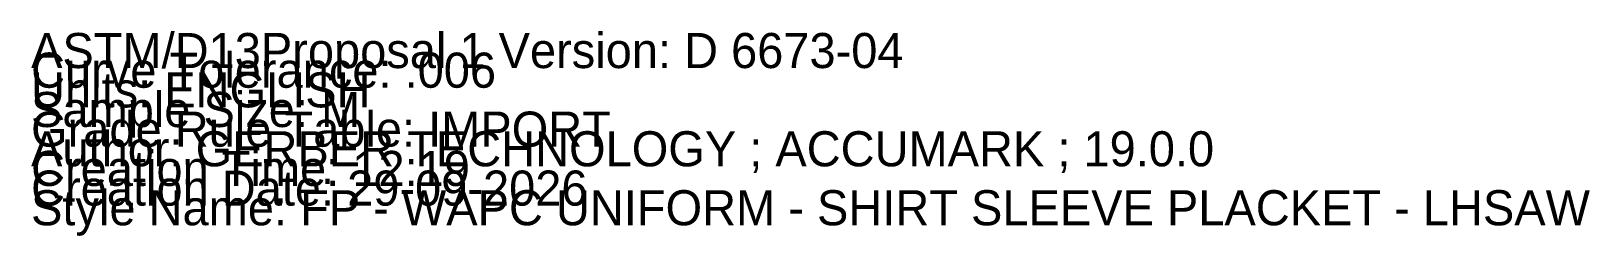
# Model space of a CAD drawing. Extents: x 0 to 56.2, y -0.1 to 24.1.
# Drawn here: x 0 to 11.09, y -0.08 to 1.38 of the extents above; entities outside this region: 1.
import ezdxf

# ---------------------------------------------------------------- set-up
doc = ezdxf.new("R2010")
doc.units = 0

# ---------------------------------------------------------------- blocks, each defined once
blk = doc.blocks.new('FP - WAPC UNIFORM - SHIRT SLEEVE PLACKET - LHSAW_M')
at = {"layer": '1'}
for points in [[(42.4744, 22.5056), (42.4971, 23.0342), (42.5076, 23.3007), (42.5076, 24.0804)], [(42.5076, 24.0804), (45.9299, 24.0804), (46.8046, 24.0804), (47.592, 23.293)], [(47.592, 23.293), (46.8046, 22.5056), (42.4744, 22.5056)]]:
    blk.add_lwpolyline(points, dxfattribs=at)
at = {"layer": '14'}
for points in [[(42.8854, 22.8993), (42.8905, 23.018), (42.9013, 23.293), (42.9013, 23.6867)], [(42.9013, 23.6867), (45.9299, 23.6867), (46.6415, 23.6867), (47.0352, 23.293)], [(47.0352, 23.293), (46.6415, 22.8993), (42.8854, 22.8993)]]:
    blk.add_lwpolyline(points, dxfattribs=at)
at = {"layer": '2'}
for p in [(42.5076, 24.0804), (42.5076, 24.0804), (45.9299, 24.0804), (46.8046, 24.0804), (42.9013, 23.6867), (42.9013, 23.6867), (45.9299, 23.6867), (46.6415, 23.6867), (44.9603, 23.4899), (42.5076, 23.3007), (42.9013, 23.293), (42.9013, 23.293), (44.213, 23.3232), (44.6067, 23.3232), (47.0352, 23.293), (47.0352, 23.293), (47.0352, 23.293), (47.592, 23.293), (47.592, 23.293), (44.9603, 23.0962), (42.8854, 22.8993), (42.8854, 22.8993), (46.6415, 22.8993), (42.4744, 22.5056), (42.4744, 22.5056), (46.8046, 22.5056)]:
    blk.add_point(p, dxfattribs=at)
at = {"layer": '3'}
for p in [(42.4971, 23.0342), (42.8905, 23.018)]:
    blk.add_point(p, dxfattribs=at)
at = {"layer": '5'}
blk.add_line((44.9603, 23.4899), (44.9603, 23.0962), dxfattribs=at)
at = {"layer": '7'}
blk.add_line((44.9603, 23.4899), (44.9603, 23.0962), dxfattribs=at)
at = {"layer": '8'}
for p, q in [((47.0352, 23.293), (42.9013, 23.293)), ((44.6067, 23.3232), (44.213, 23.3232))]:
    blk.add_line(p, q, dxfattribs=at)
at = {"layer": '84'}
for points in [[(42.4744, 22.5056), (42.4971, 23.0342), (42.5076, 23.3007), (42.5076, 24.0804)], [(42.5076, 24.0804), (45.9299, 24.0804), (46.8046, 24.0804), (47.592, 23.293)], [(47.592, 23.293), (46.8046, 22.5056), (42.4744, 22.5056)]]:
    blk.add_lwpolyline(points, dxfattribs=at)
at = {"layer": '85'}
for points in [[(47.0352, 23.293), (42.9013, 23.293)], [(44.6067, 23.3232), (44.213, 23.3232)]]:
    blk.add_lwpolyline(points, dxfattribs=at)
at = {"layer": '87'}
for points in [[(42.8854, 22.8993), (42.8905, 23.018), (42.9013, 23.293), (42.9013, 23.6867)], [(42.9013, 23.6867), (45.9299, 23.6867), (46.6415, 23.6867), (47.0352, 23.293)], [(47.0352, 23.293), (46.6415, 22.8993), (42.8854, 22.8993)]]:
    blk.add_lwpolyline(points, dxfattribs=at)
at = {"layer": '1'}
for s, p in [('SIZE: M', (45.0332, 23.853)), ('CATEGORY: SLEEVES_PLACKET_15920044', (45.0332, 23.713)), ('ANNOTATION', (45.0332, 23.573)), ('Quantity: 1,0', (45.0332, 23.433)), ('Piece Name: FP - WAPC UNIFORM - SHIRT SLEEVE PLACKET - LHSAW', (45.0332, 23.293))]:
    blk.add_text(s, height=0.25, dxfattribs=at).set_placement(p)
at = {"layer": '8'}
for p in [(44.6067, 23.3232), (47.0352, 23.293)]:
    blk.add_text('NM', height=0.25, dxfattribs=at).set_placement(p)
at = {"layer": '85'}
for p in [(44.6067, 23.3232), (47.0352, 23.293)]:
    blk.add_text('NM', height=0.25, dxfattribs=at).set_placement(p)

msp = doc.modelspace()

# ---------------------------------------------------------------- block references
at = {"layer": '1'}
msp.add_blockref('FP - WAPC UNIFORM - SHIRT SLEEVE PLACKET - LHSAW_M', (0, 0), dxfattribs=at)

# ---------------------------------------------------------------- texts
for s, p in [('ASTM/D13Proposal 1 Version: D 6673-04', (0, 1.12)), ('Curve Tolerance: .006', (0, 0.98)), ('Units: ENGLISH', (0, 0.84)), ('Sample Size: M', (0, 0.7)), ('Grade Rule Table: IMPORT', (0, 0.56)), ('Author: GERBER TECHNOLOGY ; ACCUMARK ; 19.0.0', (0, 0.42)), ('Creation Time: 12:19', (0, 0.28)), ('Creation Date: 29-09-2026', (0, 0.14)), ('Style Name: FP - WAPC UNIFORM - SHIRT SLEEVE PLACKET - LHSAW', (0, 0))]:
    msp.add_text(s, height=0.25, dxfattribs=at).set_placement(p)

doc.saveas('drawing.dxf')
